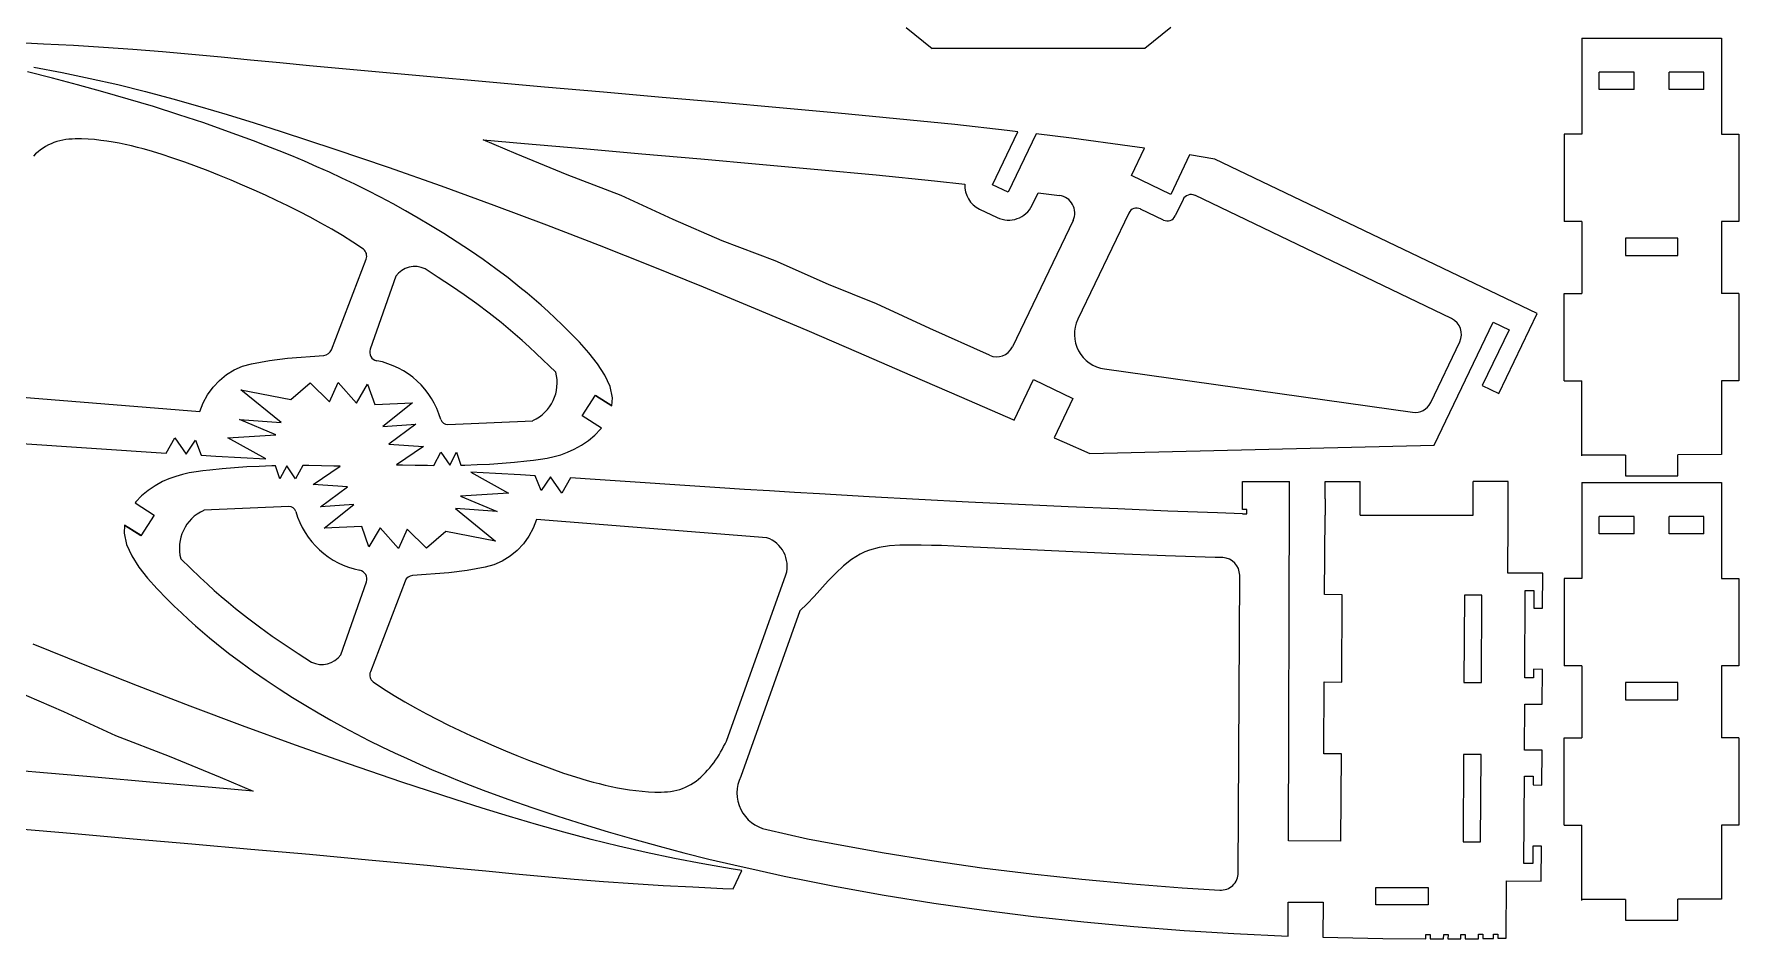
# Model space of a CAD drawing. Header units: millimetres. Extents: x 87 to 387, y 281 to 549.
# Drawn here: x 192.2 to 387.4, y 315 to 418.6 of the extents above; entities that cross this region are included whole.
import ezdxf

# ---------------------------------------------------------------- set-up
doc = ezdxf.new("R2010")
doc.units = ezdxf.units.MM
doc.layers.add('2mm层板', color=1, linetype='Continuous')

msp = doc.modelspace()

# ---------------------------------------------------------------- linework, layer by layer
at = {"layer": '2mm层板'}
for p, q in [((292.11, 419.35), (295.08, 416.96)), ((322.39, 419.35), (319.41, 416.96)), ((369.44, 418.16), (369.44, 407.15)), ((385.44, 418.16), (385.44, 407.15)), ((319.41, 416.96), (295.08, 416.96)), ((371.44, 412.26), (371.44, 414.26)), ((375.44, 414.26), (371.44, 414.26)), ((375.44, 412.26), (375.44, 414.26)), ((379.44, 412.26), (379.44, 414.26)), ((383.44, 414.26), (379.44, 414.26)), ((383.44, 412.26), (383.44, 414.26)), ((375.44, 412.26), (371.44, 412.26)), ((383.44, 412.26), (379.44, 412.26)), ((194.19, 406.06), (193.87, 405.91)), ((194.51, 406.19), (194.19, 406.06)), ((194.84, 406.3), (194.51, 406.19)), ((195.18, 406.39), (194.84, 406.3)), ((195.53, 406.47), (195.18, 406.39)), ((195.88, 406.52), (195.53, 406.47)), ((196.23, 406.57), (195.88, 406.52)), ((196.59, 406.59), (196.23, 406.57)), ((196.95, 406.61), (196.59, 406.59)), ((197.32, 406.61), (196.95, 406.61)), ((197.68, 406.61), (197.32, 406.61)), ((198.41, 406.57), (197.68, 406.61)), ((199.14, 406.52), (198.41, 406.57)), ((199.86, 406.44), (199.14, 406.52)), ((200.57, 406.35), (199.86, 406.44)), ((201.28, 406.23), (200.57, 406.35)), ((201.98, 406.11), (201.28, 406.23)), ((202.68, 405.97), (201.98, 406.11)), ((369.44, 407.15), (367.44, 407.15)), ((367.44, 407.15), (367.44, 397.15)), ((385.44, 407.15), (387.44, 407.15)), ((387.44, 407.15), (387.44, 397.15)), ((192.41, 404.88), (192.15, 404.63)), ((192.69, 405.12), (192.41, 404.88)), ((192.97, 405.34), (192.69, 405.12)), ((193.26, 405.54), (192.97, 405.34)), ((193.56, 405.73), (193.26, 405.54)), ((193.87, 405.91), (193.56, 405.73)), ((203.37, 405.81), (202.68, 405.97)), ((204.06, 405.64), (203.37, 405.81)), ((204.74, 405.46), (204.06, 405.64)), ((205.42, 405.27), (204.74, 405.46)), ((206.78, 404.86), (205.42, 405.27)), ((208.13, 404.42), (206.78, 404.86)), ((209.48, 403.95), (208.13, 404.42)), ((210.82, 403.45), (209.48, 403.95)), ((212.15, 402.94), (210.82, 403.45)), ((213.48, 402.41), (212.15, 402.94)), ((214.8, 401.87), (213.48, 402.41)), ((216.11, 401.32), (214.8, 401.87)), ((217.42, 400.75), (216.11, 401.32)), ((218.72, 400.17), (217.42, 400.75)), ((220.01, 399.57), (218.72, 400.17)), ((221.29, 398.95), (220.01, 399.57)), ((222.57, 398.31), (221.29, 398.95)), ((223.83, 397.66), (222.57, 398.31)), ((225.08, 396.97), (223.83, 397.66)), ((226.31, 396.27), (225.08, 396.97)), ((369.44, 397.15), (367.44, 397.15)), ((369.44, 397.15), (369.44, 388.92)), ((387.44, 397.15), (385.44, 397.15)), ((385.44, 397.15), (385.44, 388.92)), ((227.54, 395.53), (226.31, 396.27)), ((228.74, 394.77), (227.54, 395.53)), ((229.94, 393.98), (228.74, 394.77)), ((380.44, 395.26), (374.44, 395.26)), ((374.44, 395.26), (374.44, 393.26)), ((380.44, 393.26), (380.44, 395.26)), ((226.28, 382.46), (230.26, 392.85)), ((374.44, 393.26), (380.44, 393.26)), ((233.65, 390.88), (230.72, 382.52)), ((238.52, 390.75), (237.01, 391.72)), ((240.02, 389.76), (238.52, 390.75)), ((241.49, 388.74), (240.02, 389.76)), ((242.94, 387.71), (241.49, 388.74)), ((367.44, 388.92), (369.44, 388.92)), ((387.44, 388.92), (385.44, 388.92)), ((244.34, 386.65), (242.94, 387.71)), ((245.71, 385.57), (244.34, 386.65)), ((246.52, 384.9), (245.71, 385.57)), ((247.32, 384.22), (246.52, 384.9)), ((248.12, 383.52), (247.32, 384.22)), ((248.92, 382.8), (248.12, 383.52)), ((249.73, 382.05), (248.92, 382.8)), ((216.11, 380.57), (217.12, 380.86)), ((217.12, 380.86), (219.18, 381.24)), ((219.18, 381.24), (221.26, 381.49)), ((221.26, 381.49), (225.42, 381.82)), ((251.96, 379.91), (249.73, 382.05)), ((212.73, 378.17), (213.45, 378.94)), ((213.45, 378.94), (214.26, 379.62)), ((214.26, 379.62), (215.15, 380.17)), ((215.15, 380.17), (216.11, 380.57)), ((367.44, 378.92), (369.44, 378.92)), ((387.44, 378.92), (385.44, 378.92)), ((184.86, 377.5), (211.22, 375.41)), ((211.6, 376.38), (212.11, 377.31)), ((212.11, 377.31), (212.73, 378.17)), ((211.22, 375.41), (211.6, 376.38)), ((239.6, 373.9), (249.34, 374.34)), ((374.44, 370.41), (369.44, 370.39)), ((374.44, 370.41), (374.44, 368.03)), ((385.44, 370.46), (380.44, 370.44)), ((380.44, 368.03), (380.44, 370.44)), ((330.59, 364.19), (330.59, 367.36)), ((330.59, 367.36), (336, 367.36)), ((336, 365.47), (336, 367.36)), ((340.06, 365.4), (340.07, 367.36)), ((340.07, 367.36), (344.07, 367.36)), ((344.07, 363.51), (344.07, 367.36)), ((361.03, 367.36), (357.03, 367.36)), ((357.03, 363.51), (357.03, 367.36)), ((361.03, 364.94), (361.03, 367.36)), ((369.44, 367.27), (369.44, 356.26)), ((374.44, 368.03), (380.44, 368.03)), ((385.44, 367.27), (385.44, 356.26)), ((330.6, 365.49), (330.59, 365.49)), ((221.39, 364.52), (211.66, 364.08)), ((331.09, 364.19), (330.59, 364.19)), ((330.59, 363.69), (331.09, 363.69)), ((331.09, 363.69), (331.09, 364.19)), ((340.01, 354.43), (340.05, 363.51)), ((344.07, 363.51), (357.03, 363.51)), ((361.02, 362.94), (361.02, 363.44)), ((371.44, 361.37), (371.44, 363.37)), ((375.44, 363.37), (371.44, 363.37)), ((375.44, 361.37), (375.44, 363.37)), ((379.44, 361.37), (379.44, 363.37)), ((383.44, 363.37), (379.44, 363.37)), ((383.44, 361.37), (383.44, 363.37)), ((249.39, 362.04), (248.89, 361.12)), ((249.77, 363.01), (249.39, 362.04)), ((276.14, 360.93), (249.77, 363.01)), ((375.44, 361.37), (371.44, 361.37)), ((383.44, 361.37), (379.44, 361.37)), ((247.55, 359.48), (246.74, 358.81)), ((248.27, 360.26), (247.55, 359.48)), ((248.89, 361.12), (248.27, 360.26)), ((287.34, 359.32), (286.82, 359.06)), ((287.88, 359.53), (287.34, 359.32)), ((289.01, 359.84), (287.88, 359.53)), ((290.18, 360.02), (289.01, 359.84)), ((291.38, 360.1), (290.18, 360.02)), ((293.81, 360.09), (291.38, 360.1)), ((294.99, 360.06), (293.81, 360.09)), ((296.13, 360.05), (294.99, 360.06)), ((298.98, 359.9), (296.13, 360.05)), ((304.68, 359.62), (298.98, 359.9)), ((310.38, 359.35), (304.68, 359.62)), ((316.08, 359.11), (310.38, 359.35)), ((209.04, 358.52), (211.27, 356.37)), ((243.88, 357.56), (241.81, 357.18)), ((244.89, 357.85), (243.88, 357.56)), ((245.84, 358.26), (244.89, 357.85)), ((246.74, 358.81), (245.84, 358.26)), ((284.9, 357.71), (284.02, 356.88)), ((285.83, 358.45), (284.9, 357.71)), ((286.82, 359.06), (285.83, 358.45)), ((321.79, 358.88), (316.08, 359.11)), ((327.48, 358.67), (321.79, 358.88)), ((328.35, 358.67), (327.48, 358.67)), ((211.27, 356.37), (212.08, 355.62)), ((212.08, 355.62), (212.87, 354.9)), ((227.35, 347.54), (230.28, 355.9)), ((234.72, 355.96), (230.74, 345.58)), ((239.74, 356.93), (235.57, 356.6)), ((241.81, 357.18), (239.74, 356.93)), ((271.5, 337.63), (278.32, 356.7)), ((283.17, 356), (281.55, 354.2)), ((284.02, 356.88), (283.17, 356)), ((330.12, 322.59), (330.28, 356.63)), ((369.44, 356.26), (367.44, 356.26)), ((367.44, 356.26), (367.44, 346.26)), ((385.44, 356.26), (387.44, 356.26)), ((387.44, 356.26), (387.44, 346.26)), ((212.87, 354.9), (213.67, 354.2)), ((213.67, 354.2), (214.48, 353.52)), ((214.48, 353.52), (215.29, 352.85)), ((280.74, 353.36), (279.93, 352.58)), ((281.55, 354.2), (280.74, 353.36)), ((356.01, 354.36), (355.96, 344.36)), ((358.01, 354.35), (356.01, 354.36)), ((357.96, 344.35), (358.01, 354.35)), ((215.29, 352.85), (216.66, 351.77)), ((216.66, 351.77), (218.06, 350.72)), ((279.93, 352.58), (273.15, 333.61)), ((218.06, 350.72), (219.5, 349.68)), ((219.5, 349.68), (220.98, 348.66)), ((220.98, 348.66), (222.47, 347.67)), ((222.47, 347.67), (223.99, 346.7)), ((369.44, 346.26), (367.44, 346.26)), ((369.44, 346.26), (369.44, 338.03)), ((387.44, 346.26), (385.44, 346.26)), ((385.44, 346.26), (385.44, 338.03)), ((231.06, 344.44), (232.25, 343.65)), ((232.25, 343.65), (233.46, 342.89)), ((339.92, 336.2), (339.96, 344.43)), ((355.96, 344.36), (357.96, 344.35)), ((380.44, 344.37), (374.44, 344.37)), ((374.44, 344.37), (374.44, 342.37)), ((380.44, 342.37), (380.44, 344.37)), ((233.46, 342.89), (234.68, 342.16)), ((234.68, 342.16), (235.92, 341.45)), ((374.44, 342.37), (380.44, 342.37)), ((235.92, 341.45), (237.17, 340.77)), ((237.17, 340.77), (238.43, 340.11)), ((238.43, 340.11), (239.7, 339.47)), ((239.7, 339.47), (240.99, 338.85)), ((240.99, 338.85), (242.28, 338.26)), ((242.28, 338.26), (243.58, 337.67)), ((367.44, 338.03), (369.44, 338.03)), ((387.44, 338.03), (385.44, 338.03)), ((243.58, 337.67), (244.89, 337.11)), ((244.89, 337.11), (246.2, 336.55)), ((246.2, 336.55), (247.52, 336.01)), ((247.52, 336.01), (248.85, 335.48)), ((270.26, 335.48), (270.47, 335.78)), ((270.47, 335.78), (270.66, 336.09)), ((270.66, 336.09), (270.85, 336.4)), ((270.85, 336.4), (271.03, 336.71)), ((271.03, 336.71), (271.19, 337.02)), ((271.19, 337.02), (271.35, 337.33)), ((271.35, 337.33), (271.5, 337.63)), ((355.92, 336.12), (355.87, 326.12)), ((357.92, 336.11), (355.92, 336.12)), ((357.87, 326.11), (357.92, 336.11)), ((248.85, 335.48), (250.18, 334.97)), ((250.18, 334.97), (251.52, 334.47)), ((251.52, 334.47), (252.86, 334)), ((252.86, 334), (254.21, 333.56)), ((268.85, 333.79), (269.11, 334.05)), ((269.11, 334.05), (269.36, 334.32)), ((269.36, 334.32), (269.6, 334.6)), ((269.6, 334.6), (269.83, 334.89)), ((269.83, 334.89), (270.05, 335.18)), ((270.05, 335.18), (270.26, 335.48)), ((254.21, 333.56), (255.57, 333.15)), ((255.57, 333.15), (256.26, 332.96)), ((256.26, 332.96), (256.94, 332.78)), ((256.94, 332.78), (257.63, 332.61)), ((257.63, 332.61), (258.32, 332.46)), ((258.32, 332.46), (259.02, 332.32)), ((259.02, 332.32), (259.72, 332.19)), ((259.72, 332.19), (260.43, 332.08)), ((260.43, 332.08), (261.14, 331.98)), ((261.14, 331.98), (261.86, 331.91)), ((261.86, 331.91), (262.59, 331.85)), ((264.41, 331.83), (264.77, 331.86)), ((264.77, 331.86), (265.12, 331.9)), ((265.12, 331.9), (265.47, 331.96)), ((265.47, 331.96), (265.82, 332.03)), ((265.82, 332.03), (266.16, 332.12)), ((266.16, 332.12), (266.49, 332.23)), ((266.49, 332.23), (266.81, 332.37)), ((266.81, 332.37), (267.13, 332.52)), ((267.13, 332.52), (267.44, 332.69)), ((267.44, 332.69), (267.74, 332.88)), ((267.74, 332.88), (268.03, 333.08)), ((268.03, 333.08), (268.31, 333.3)), ((268.31, 333.3), (268.58, 333.54)), ((268.58, 333.54), (268.85, 333.79)), ((262.59, 331.85), (263.32, 331.81)), ((263.32, 331.81), (263.68, 331.81)), ((263.68, 331.81), (264.04, 331.81)), ((264.04, 331.81), (264.41, 331.83)), ((367.44, 328.03), (369.44, 328.03)), ((387.44, 328.03), (385.44, 328.03)), ((276.13, 327.53), (280.79, 326.48)), ((280.79, 326.48), (283.68, 325.91)), ((341.87, 326.19), (335.87, 326.22)), ((355.87, 326.12), (357.87, 326.11)), ((283.68, 325.91), (289.35, 324.89)), ((289.35, 324.89), (295.04, 323.97)), ((295.04, 323.97), (300.75, 323.16)), ((300.75, 323.16), (306.47, 322.45)), ((306.47, 322.45), (312.21, 321.83)), ((312.21, 321.83), (317.95, 321.3)), ((317.95, 321.3), (323.7, 320.86)), ((323.7, 320.86), (327.99, 320.6)), ((345.87, 320.89), (351.87, 320.89)), ((345.87, 318.89), (345.87, 320.89)), ((351.87, 320.89), (351.87, 318.89)), ((351.87, 318.89), (345.87, 318.89)), ((374.44, 319.53), (369.44, 319.51)), ((374.44, 319.53), (374.44, 317.14)), ((385.44, 319.57), (380.44, 319.55)), ((380.44, 317.14), (380.44, 319.55)), ((374.44, 317.14), (380.44, 317.14))]:
    msp.add_line(p, q, dxfattribs=at)
at = {"layer": '2mm层板', "lineweight": 25}
for p, q in [((247.45, 404.91), (243.66, 406.51)), ((243.66, 406.51), (248.37, 406.09)), ((248.37, 406.09), (255.1, 405.5)), ((253.29, 402.5), (247.45, 404.91)), ((255.1, 405.5), (261.84, 404.91)), ((261.84, 404.91), (268.57, 404.32)), ((268.57, 404.32), (275.27, 403.73)), ((259.45, 400.12), (253.29, 402.5)), ((275.27, 403.73), (281.96, 403.12)), ((281.96, 403.12), (288.65, 402.48)), ((288.65, 402.48), (295.32, 401.8)), ((295.32, 401.8), (298.8, 401.41)), ((306.51, 399.01), (307.19, 400.42)), ((307.19, 400.42), (309.64, 400.13)), ((265.4, 397.37), (259.45, 400.12)), ((300.5, 398.56), (302.51, 397.6)), ((321.55, 397.32), (318.91, 398.58)), ((323.79, 399.68), (322.89, 397.79)), ((354.54, 386.03), (325.13, 400.15)), ((271.03, 394.92), (265.4, 397.37)), ((311.2, 397.28), (304.25, 382.79)), ((317.58, 398.12), (311.75, 385.96)), ((277.09, 392.66), (271.03, 394.92)), ((283.19, 389.93), (277.09, 392.66)), ((288.7, 387.74), (283.19, 389.93)), ((294.82, 384.9), (288.7, 387.74)), ((301.62, 381.83), (294.82, 384.9)), ((352.15, 376.42), (355.48, 383.37)), ((314.8, 380.27), (350.07, 375.3)), ((189.97, 343.5), (195.6, 341.05)), ((195.6, 341.05), (201.55, 338.3)), ((201.55, 338.3), (207.7, 335.93)), ((207.7, 335.93), (213.55, 333.51)), ((192.42, 334.1), (185.73, 334.69)), ((199.16, 333.51), (192.42, 334.1)), ((205.89, 332.92), (199.16, 333.51)), ((212.63, 332.33), (205.89, 332.92)), ((217.33, 331.92), (212.63, 332.33)), ((213.55, 333.51), (217.33, 331.92))]:
    msp.add_line(p, q, dxfattribs=at)
at = {"layer": '2mm层板'}
for points in [[(369.44, 418.16), (385.44, 418.16)], [(367.44, 378.92), (367.44, 388.92)], [(387.44, 388.92), (387.44, 378.92)], [(369.44, 370.31), (369.44, 378.92)], [(385.44, 378.92), (385.44, 370.46)], [(369.44, 367.27), (385.44, 367.27)], [(367.44, 328.03), (367.44, 338.03)], [(387.44, 338.03), (387.44, 328.03)], [(369.44, 319.42), (369.44, 328.03)], [(385.44, 328.03), (385.44, 319.57)]]:
    msp.add_lwpolyline(points, dxfattribs=at)
at = {"layer": '2mm层板', "lineweight": 25}
for points in [[(192.19, 414.83), (195.44, 414.22), (198.67, 413.54), (201.83, 412.82), (204.98, 412.03), (208.11, 411.19), (211.23, 410.31), (214.34, 409.39), (217.44, 408.44), (220.54, 407.46), (226.67, 405.45), (232.77, 403.38), (238.84, 401.24), (244.89, 399.03), (250.91, 396.77), (256.92, 394.45), (262.9, 392.07), (268.86, 389.65), (274.8, 387.19), (280.72, 384.69), (286.63, 382.16), (292.53, 379.61), (298.42, 377.04), (304.31, 374.46), (304.44, 374.4), (306.67, 379.07), (311.18, 376.9), (309.02, 372.39), (310.2, 371.88), (313.14, 370.58), (352.56, 371.52), (359.32, 385.63), (361.13, 384.76), (358.06, 378.38), (359.94, 377.47), (364.33, 386.61), (327.45, 404.3), (324.55, 404.77), (322.39, 400.26), (317.88, 402.43), (319.38, 405.54), (317.69, 405.79), (311.03, 406.68), (306.98, 407.18), (303.77, 400.49), (301.97, 401.35), (304.89, 407.43), (303.65, 407.57), (297.67, 408.24), (290.98, 408.92), (284.29, 409.56), (277.59, 410.18), (270.89, 410.77), (264.15, 411.36), (257.42, 411.94), (250.68, 412.53), (243.95, 413.13), (237.22, 413.74), (230.49, 414.35), (223.76, 414.99), (220.39, 415.32), (217.03, 415.64), (213.66, 415.96), (210.29, 416.27), (206.92, 416.57), (203.55, 416.83), (200.18, 417.08), (196.75, 417.29), (193.32, 417.47), (189.89, 417.63)], [(256.51, 377.24), (258.4, 376.04), (258.47, 376.94), (258.18, 378.25), (257.59, 379.55), (256.76, 380.85), (255.76, 382.11), (254.67, 383.32), (253.55, 384.47), (252.71, 385.3), (251.89, 386.09), (251.09, 386.84), (250.29, 387.56), (249.49, 388.25), (248.69, 388.94), (247.87, 389.61), (246.51, 390.68), (245.1, 391.74), (243.66, 392.78), (242.19, 393.8), (240.69, 394.79), (239.17, 395.76), (237.64, 396.7), (236.21, 397.54), (234.78, 398.36), (233.34, 399.16), (231.89, 399.93), (230.43, 400.68), (228.96, 401.41), (227.47, 402.12), (226.05, 402.78), (224.62, 403.42), (223.18, 404.04), (221.73, 404.65), (220.28, 405.24), (218.82, 405.81), (217.35, 406.38), (214.51, 407.43), (211.66, 408.43), (208.79, 409.38), (205.91, 410.3), (203.02, 411.17), (200.11, 412), (197.19, 412.8), (194.34, 413.55), (191.49, 414.27)], [(190.26, 371.76), (193.11, 371.58), (195.96, 371.39), (198.81, 371.21), (201.66, 371.02), (204.51, 370.83), (207.36, 370.64), (208.35, 372.37), (209.63, 370.5), (210.72, 372.1), (211.38, 370.39), (213.06, 370.29), (215.92, 370.12), (218.77, 369.96), (214.43, 372.37), (219.93, 372.73), (215.76, 374.48), (220.53, 374.15), (215.92, 377.88), (221.63, 376.77), (223.84, 378.69), (226.06, 376.49), (227.04, 378.71), (229.15, 376.33), (230.41, 378.51), (231.25, 376.19), (235.55, 376.37), (232.16, 373.66), (235.95, 373.95), (232.87, 371.66), (236.81, 371.4), (233.72, 369.3), (234.43, 369.28), (235.86, 369.25), (237.28, 369.23), (238, 369.22), (238.82, 370.72), (239.83, 369.23), (240.61, 370.74), (241.11, 369.25), (241.56, 369.26), (242.98, 369.31), (244.4, 369.38), (245.82, 369.47), (247.24, 369.59), (248.65, 369.73), (249.43, 369.82), (250.22, 369.93), (251, 370.06), (251.78, 370.24), (252.55, 370.45), (253.31, 370.73), (254.07, 371.07), (254.91, 371.53), (255.71, 372.08), (256.45, 372.7), (257.11, 373.38), (257.2, 373.49), (255.01, 374.88), (256.52, 377.26), (258.4, 376.07)], [(330.59, 363.69), (327.74, 363.79), (322.05, 364), (316.34, 364.23), (310.64, 364.47), (304.94, 364.74), (299.24, 365.02), (293.55, 365.32), (287.85, 365.63), (282.15, 365.96), (279.3, 366.13), (276.44, 366.31), (273.59, 366.48), (270.74, 366.66), (267.89, 366.85), (265.04, 367.03), (262.19, 367.22), (259.34, 367.41), (256.49, 367.59), (253.64, 367.78), (252.65, 366.06), (251.37, 367.92), (250.28, 366.33), (249.62, 368.03), (247.93, 368.14), (245.08, 368.3), (242.23, 368.46), (246.57, 366.06), (241.06, 365.69), (245.24, 363.94), (240.47, 364.27), (245.08, 360.54), (239.37, 361.65), (237.16, 359.73), (234.94, 361.93), (233.96, 359.71), (231.85, 362.09), (230.58, 359.91), (229.75, 362.23), (225.45, 362.05), (228.84, 364.76), (225.04, 364.47), (228.12, 366.76), (224.19, 367.02), (227.27, 369.13), (226.56, 369.15), (225.14, 369.18), (223.71, 369.2), (223, 369.2), (222.18, 367.7), (221.17, 369.19), (220.39, 367.68), (219.88, 369.17), (219.44, 369.16), (218.02, 369.11), (216.6, 369.04), (215.18, 368.95), (213.76, 368.83), (212.35, 368.69), (211.56, 368.6), (210.78, 368.49), (210, 368.36), (209.22, 368.19), (208.45, 367.97), (207.68, 367.69), (206.93, 367.36), (206.09, 366.89), (205.29, 366.34), (204.55, 365.72), (203.89, 365.05), (203.8, 364.93), (205.99, 363.54), (204.47, 361.16), (202.6, 362.35)], [(335.87, 326.22), (336, 365.47)], [(340.06, 365.4), (340.05, 363.51)], [(361.02, 363.44), (361.03, 364.94)], [(204.49, 361.18), (202.6, 362.38), (202.53, 361.48), (202.82, 360.17), (203.41, 358.87), (204.24, 357.58), (205.23, 356.31), (206.33, 355.1), (207.45, 353.95), (208.29, 353.12), (209.1, 352.34), (209.91, 351.59), (210.71, 350.87), (211.51, 350.17), (212.31, 349.49), (213.12, 348.82), (214.49, 347.74), (215.89, 346.68), (217.34, 345.64), (218.81, 344.63), (220.31, 343.63), (221.82, 342.66), (223.36, 341.72), (224.78, 340.88), (226.22, 340.06), (227.66, 339.26), (229.11, 338.49), (230.57, 337.74), (232.04, 337.01), (233.52, 336.3), (234.95, 335.65), (236.38, 335.01), (237.82, 334.38), (239.26, 333.78), (240.72, 333.18), (242.18, 332.61), (243.64, 332.04), (246.48, 331), (249.34, 330), (252.21, 329.04), (255.09, 328.13), (257.98, 327.25), (260.89, 326.42), (263.81, 325.62), (266.65, 324.87), (269.51, 324.15), (272.37, 323.47), (275.24, 322.82), (278.12, 322.19), (281.01, 321.6), (283.9, 321.03), (289.57, 320.01), (295.26, 319.09), (300.97, 318.28), (306.69, 317.57), (312.42, 316.95), (318.16, 316.42), (323.91, 315.98), (329.6, 315.63), (335.82, 315.33), (335.84, 319.22), (339.84, 319.2), (339.82, 315.2), (346.68, 315.05), (351.59, 315.01), (351.59, 315.51), (352.09, 315.51), (352.09, 315.01), (352.38, 315), (353.63, 315.01), (353.64, 315.51), (354.14, 315.51), (354.13, 315.01), (355.59, 315.02), (355.59, 315.52), (356.09, 315.52), (356.09, 315.03), (357.64, 315.03), (357.64, 315.53), (358.14, 315.53), (358.14, 315.04), (359.34, 315.06), (359.34, 315.56), (359.84, 315.56), (359.84, 315.07), (360.79, 315.09), (360.82, 321.64), (364.82, 321.63), (364.84, 325.63), (363.84, 325.63), (363.83, 323.63), (362.83, 323.63), (362.88, 333.63), (363.88, 333.63), (363.88, 332.63), (364.88, 332.62), (364.9, 336.62), (362.9, 336.63), (362.92, 341.88), (364.92, 341.87), (364.94, 345.87), (363.94, 345.88), (363.94, 344.88), (362.94, 344.88), (362.98, 354.88), (363.98, 354.88), (363.97, 352.88), (364.97, 352.87), (364.99, 356.87), (360.99, 356.89), (361.02, 362.94)], [(339.96, 344.43), (341.96, 344.42), (342.01, 354.42), (340.01, 354.43)], [(190.11, 327.65), (196.85, 327.07), (203.58, 326.48), (210.31, 325.89), (217.04, 325.29), (223.78, 324.69), (230.51, 324.07), (237.24, 323.43), (240.61, 323.1), (243.97, 322.78), (247.34, 322.46), (250.71, 322.15), (254.07, 321.86), (257.44, 321.59), (260.82, 321.35), (264.25, 321.13), (267.68, 320.95), (271.11, 320.79), (272.29, 320.75), (273.29, 322.84), (272.06, 323.02), (268.81, 323.59), (265.56, 324.21), (262.33, 324.88), (259.17, 325.61), (256.02, 326.39), (252.89, 327.23), (249.77, 328.11), (246.66, 329.03), (243.55, 329.99), (240.46, 330.97), (234.33, 332.97), (228.23, 335.04), (222.16, 337.18), (216.11, 339.39), (210.09, 341.65), (204.08, 343.97), (198.1, 346.35), (192.14, 348.77)], [(341.87, 326.19), (341.92, 336.19), (339.92, 336.2)]]:
    msp.add_lwpolyline(points, dxfattribs=at)
for centre, radius, start, end in [((301.8, 401.27), 3, 177.2835, 244.3703), ((324.7, 399.24), 1, 64.3703, 154.3703), ((303.81, 400.31), 3, 244.3703, 334.3703), ((309.4, 398.14), 2, 334.3703, 83.0709), ((318.48, 397.68), 1, 64.3703, 154.3703), ((321.99, 398.22), 1, 244.3703, 334.3703), ((315.35, 384.23), 4, 154.3703, 261.9823), ((353.68, 384.23), 2, 334.3703, 64.3703), ((302.45, 383.65), 2, 245.7201, 334.3703), ((350.35, 377.28), 2, 261.9823, 334.3703)]:
    msp.add_arc(centre, radius, start, end, dxfattribs=at)
at = {"layer": '2mm层板'}
for centre, radius, start, end in [((229.34, 393.2), 0.983, 339.0367, 52.6412), ((235.84, 389.27), 2.72, 64.564, 143.7053), ((225.34, 382.82), 1, 274.549, 338.93), ((231.66, 382.19), 1, 160.667, 258.975), ((229.65, 371.87), 9.52, 15.97, 78.975), ((247.38, 378.67), 4.75, 294.4045, 15.0879), ((239.57, 374.7), 0.8, 195.97, 272.58), ((213.62, 359.75), 4.75, 114.4045, 195.0879), ((221.43, 363.72), 0.8, 15.97, 92.58), ((231.35, 366.56), 9.52, 195.97, 258.975), ((275.03, 357.68), 3.44, 343.5852, 71.1043), ((328.22, 356.62), 2.06, 0.4093, 86.4415), ((229.34, 356.23), 1, 340.667, 78.975), ((235.65, 355.61), 1, 94.549, 158.93), ((225.16, 349.15), 2.72, 244.564, 323.7053), ((231.66, 345.22), 0.983, 159.0367, 232.6412), ((277, 331.73), 4.29, 153.9566, 258.3958), ((328.12, 322.59), 2, 266.4562, 359.7258)]:
    msp.add_arc(centre, radius, start, end, dxfattribs=at)

doc.saveas('drawing.dxf')
